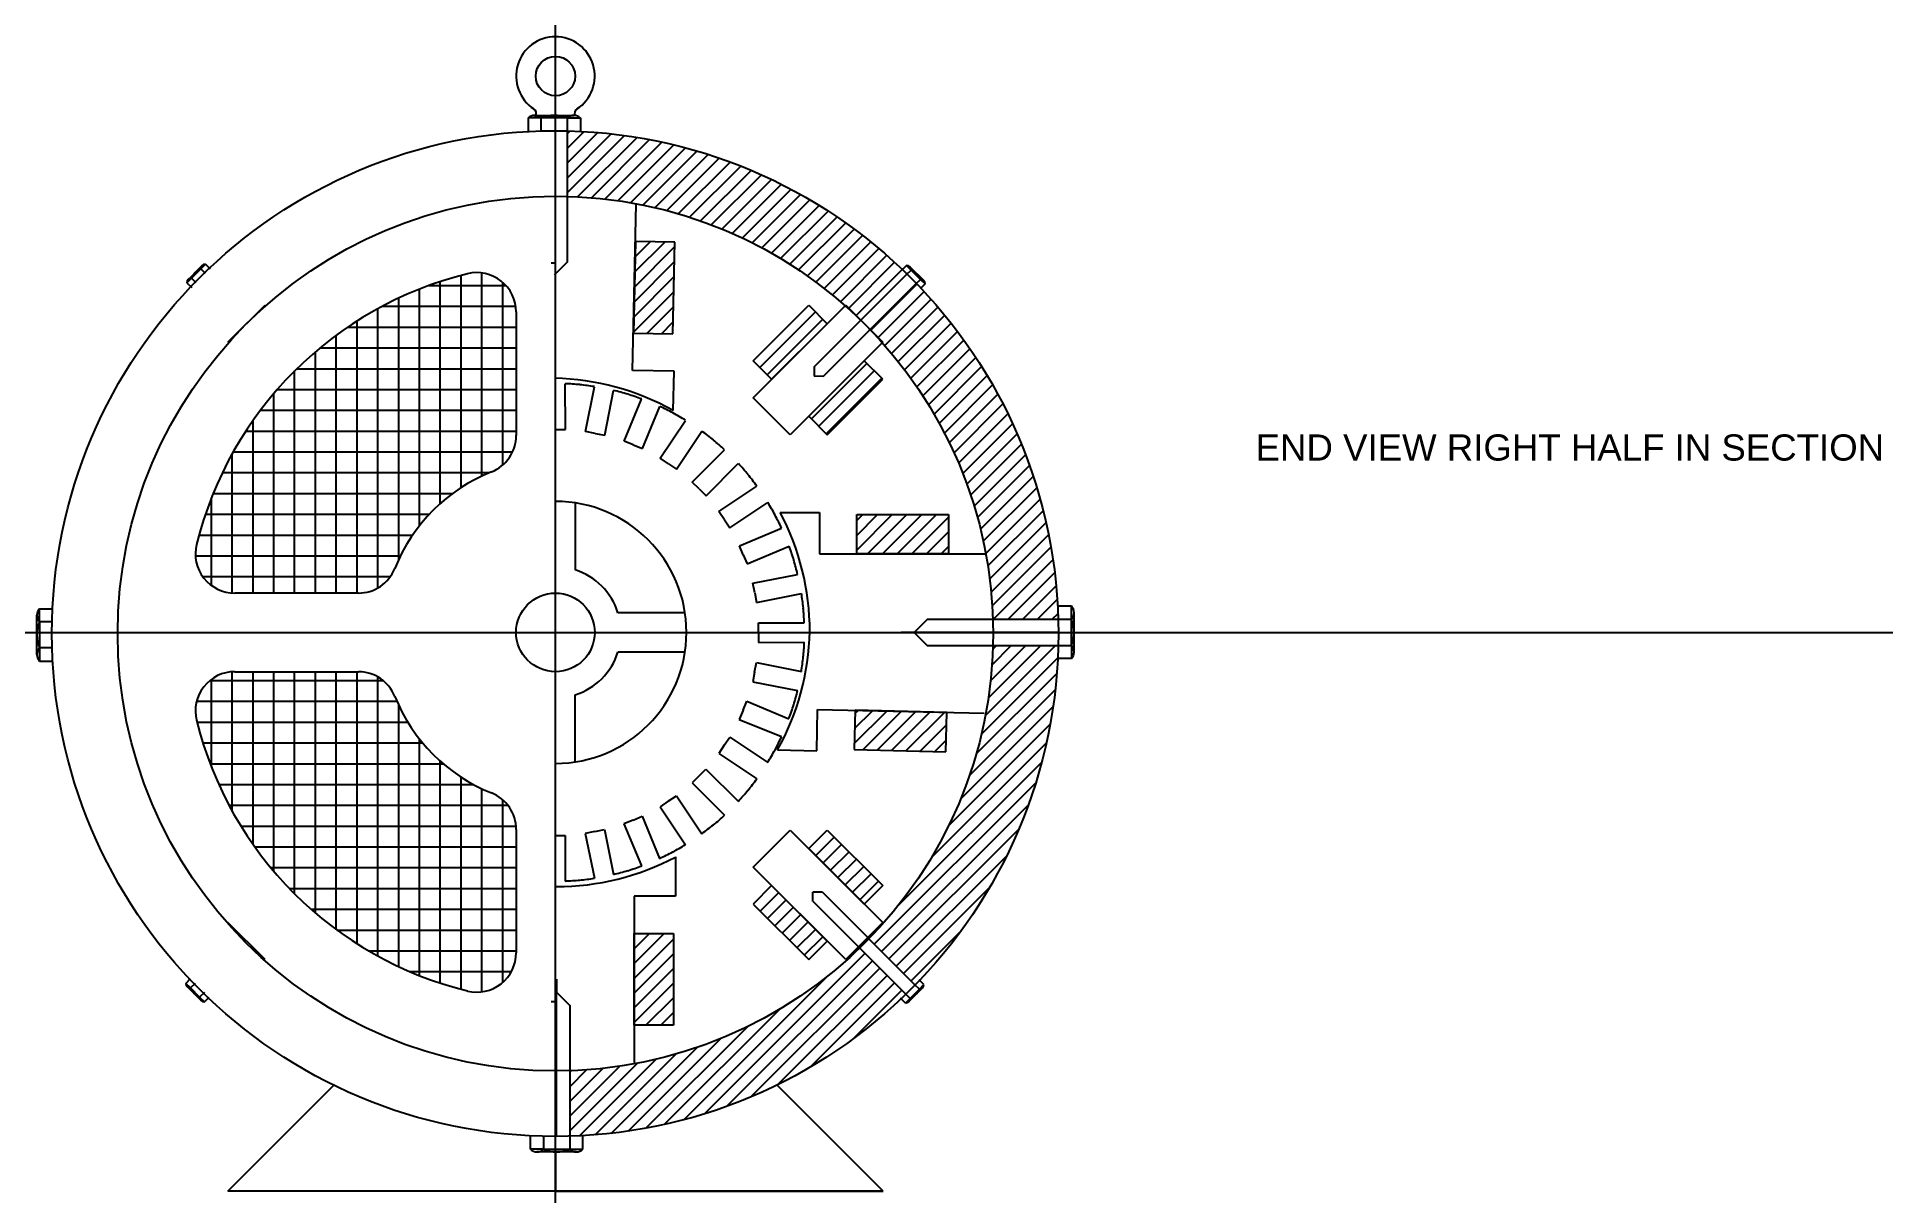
# Model space of a CAD drawing. Header units: centimetres. Extents: x 171 to 312, y 99 to 187.
import ezdxf

# ---------------------------------------------------------------- set-up
doc = ezdxf.new("R2010")
doc.units = ezdxf.units.CM
doc.styles.get("Standard").update_dxf_attribs({"font": 'arial_0.ttf'})

msp = doc.modelspace()

# ---------------------------------------------------------------- hatches: boundary and pattern name
h = msp.add_hatch()
h.set_pattern_fill('ANSI31', color=256, scale=0.25)
h.paths.add_polyline_path([(219.5, 171.58), (216.51, 171.64), (216.35, 164.65), (219.35, 164.58)])
h.paths.add_polyline_path([(231.14, 165.36), (229.73, 166.77), (225.49, 162.53), (226.9, 161.12)])
h.paths.add_polyline_path([(235.39, 161.12), (233.97, 162.53), (229.73, 158.29), (231.14, 156.87)])
h.paths.add_polyline_path([(240.39, 150.79), (233.39, 150.79), (233.39, 147.79), (240.39, 147.79)])
h.paths.add_polyline_path([(240.26, 135.68), (233.26, 135.84), (233.19, 132.84), (240.19, 132.68)])
h.paths.add_polyline_path([(231.14, 126.7), (229.73, 125.29), (233.97, 121.04), (235.39, 122.46)])
h.paths.add_polyline_path([(226.9, 122.46), (225.49, 121.04), (229.73, 116.8), (231.14, 118.22)])
h.paths.add_polyline_path([(219.4, 118.79), (216.4, 118.79), (216.4, 111.79), (219.4, 111.79)])
h.paths.add_polyline_path([(237.94, 168.44), (237.9, 168.4), (234.42, 164.91), (235.39, 163.94), (235.35, 163.91, -0.175454), (243.78, 142.79), (248.77, 142.79, 0.187649)])
h.paths.add_polyline_path([(211.31, 180.09), (211.31, 180.07), (211.31, 175.08, -0.175875), (232.51, 166.73), (232.56, 166.77), (233.7, 165.63), (237.2, 169.11), (237.24, 169.15, 0.189799)])
h.paths.add_polyline_path([(248.77, 140.79), (243.79, 140.79, -0.188404), (234.33, 118.39), (237.81, 114.9), (237.85, 114.86, 0.189737)])
h.paths.add_polyline_path([(237.14, 114.16), (233.62, 117.68, -0.186051), (211.49, 108.31), (211.49, 103.31, 0.187687)])
h = msp.add_hatch()
h.set_pattern_fill('NET', color=256, scale=0.5)
h.paths.add_polyline_path([(207.4, 166.26, 0.486533), (203.69, 169.17, 0.279413), (183.02, 148.5, 0.486533), (185.93, 144.79), (195.36, 144.79, 0.306934), (198.15, 146.68, -0.205745), (205.51, 154.04, 0.306934), (207.4, 156.83)])
h.paths.add_polyline_path([(205.51, 129.53, -0.205745), (198.15, 136.9, 0.306934), (195.36, 138.79), (185.93, 138.79, 0.486533), (183.02, 135.07, 0.279413), (203.69, 114.4, 0.486533), (207.4, 117.32), (207.4, 126.75, 0.306934)])

# ---------------------------------------------------------------- linework, layer by layer
for p, q in [((209.31, 181.07), (208.31, 181.07)), ((208.31, 181.07), (208.31, 180.03)), ((208.81, 181.27), (211.81, 181.27)), ((211.31, 181.07), (209.31, 181.07)), ((209.31, 180.07), (209.31, 181.07)), ((211.31, 180.07), (211.31, 181.07)), ((211.31, 181.07), (212.31, 181.07)), ((212.31, 181.07), (212.31, 180.03)), ((211.31, 170.06), (211.31, 180.07)), ((216.29, 161.8), (216.57, 174.49)), ((216.51, 171.64), (216.35, 164.65)), ((219.5, 171.58), (216.51, 171.64)), ((219.35, 164.58), (219.5, 171.58)), ((182.39, 168.74), (183.45, 169.8)), ((183.34, 169.55), (182.63, 168.84)), ((183.34, 169.55), (183.7, 169.9)), ((183.7, 169.2), (183.34, 169.55)), ((183.7, 169.9), (184.06, 169.54)), ((211.33, 170.08), (210.31, 169.08)), ((230.14, 162.08), (237.2, 169.11)), ((237.2, 169.81), (236.83, 169.45)), ((237.55, 169.46), (237.2, 169.81)), ((237.2, 169.11), (237.55, 169.46)), ((237.44, 169.71), (238.5, 168.65)), ((238.26, 168.75), (237.55, 169.46)), ((182.63, 168.84), (182.28, 168.49)), ((182.28, 168.49), (182.65, 168.12)), ((182.99, 168.49), (182.63, 168.84)), ((230.86, 161.36), (237.9, 168.4)), ((237.9, 168.4), (238.26, 168.75)), ((238.61, 168.4), (238.24, 168.03)), ((238.26, 168.75), (238.61, 168.4)), ((185.41, 163.94), (188.24, 166.77)), ((207.4, 166.26), (207.4, 156.83)), ((225.49, 162.53), (229.73, 166.77)), ((225.49, 159.7), (232.56, 166.77)), ((229.73, 166.77), (231.14, 165.36)), ((232.56, 166.77), (235.39, 163.94)), ((231.14, 165.36), (226.9, 161.12)), ((216.35, 164.65), (219.35, 164.58)), ((235.39, 163.94), (228.32, 156.87)), ((226.9, 161.12), (225.49, 162.53)), ((233.97, 162.53), (229.73, 158.29)), ((230.14, 162.06), (230.14, 161.35)), ((235.39, 161.12), (233.97, 162.53)), ((211.16, 157.29), (211.15, 160.78)), ((212.7, 157.13), (213.38, 160.55)), ((219.45, 161.73), (216.29, 161.8)), ((219.38, 158.73), (219.45, 161.73)), ((230.86, 161.34), (230.14, 161.35)), ((231.14, 156.87), (235.39, 161.12)), ((214.17, 156.84), (214.84, 160.27)), ((215.65, 156.39), (216.98, 159.61)), ((217.04, 155.82), (218.36, 159.05)), ((228.32, 156.87), (225.49, 159.7)), ((218.4, 155.09), (220.33, 157.98)), ((229.73, 158.29), (231.14, 156.87)), ((210.41, 157.29), (211.16, 157.29)), ((213.44, 156.99), (212.7, 157.13)), ((213.44, 156.99), (214.17, 156.84)), ((216.34, 156.1), (215.65, 156.39)), ((219.65, 154.26), (221.57, 157.16)), ((216.34, 156.1), (217.04, 155.82)), ((219.02, 154.67), (218.4, 155.09)), ((220.84, 153.27), (223.3, 155.73)), ((219.02, 154.67), (219.65, 154.26)), ((221.9, 152.21), (224.35, 154.69)), ((221.37, 152.74), (220.84, 153.27)), ((221.37, 152.74), (221.9, 152.21)), ((222.88, 151.01), (225.78, 152.95)), ((211.9, 151.67), (211.9, 146.56)), ((223.29, 150.39), (222.88, 151.01)), ((223.71, 149.77), (226.6, 151.72)), ((227.55, 150.95), (230.55, 150.95)), ((230.55, 150.95), (230.55, 147.79)), ((233.39, 150.79), (240.39, 150.79)), ((233.39, 147.79), (233.39, 150.79)), ((240.39, 150.79), (240.39, 147.79)), ((223.29, 150.39), (223.71, 149.77)), ((224.44, 148.4), (227.66, 149.74)), ((224.73, 147.71), (224.44, 148.4)), ((225.02, 147.02), (228.23, 148.37)), ((230.55, 147.79), (243.24, 147.79)), ((240.39, 147.79), (233.39, 147.79)), ((224.73, 147.71), (225.02, 147.02)), ((225.46, 145.54), (228.88, 146.22)), ((225.61, 144.8), (225.46, 145.54)), ((171.03, 142.6), (171.03, 143.6)), ((171.03, 143.6), (172.07, 143.6)), ((195.36, 144.79), (185.93, 144.79)), ((225.61, 144.8), (225.75, 144.07)), ((225.75, 144.07), (229.17, 144.76)), ((249.77, 143.79), (248.74, 143.79)), ((249.77, 142.79), (249.77, 143.79)), ((170.83, 140.1), (170.83, 143.1)), ((172.03, 142.6), (171.03, 142.6)), ((171.03, 142.6), (171.03, 140.6)), ((220.29, 143.29), (215.17, 143.29)), ((225.9, 141.78), (225.9, 142.53)), ((225.9, 142.53), (229.39, 142.53)), ((238.78, 142.8), (237.78, 141.79)), ((238.77, 142.79), (248.77, 142.79)), ((248.77, 142.79), (249.77, 142.79)), ((249.77, 140.79), (249.77, 142.79)), ((249.97, 143.29), (249.97, 140.29)), ((225.9, 141.78), (225.9, 141.03)), ((225.9, 141.03), (229.39, 141.04)), ((248.78, 141.79), (236.78, 141.79)), ((236.78, 141.79), (237.78, 141.79)), ((238.78, 140.77), (237.78, 141.79)), ((238.77, 140.79), (248.77, 140.79)), ((248.77, 140.79), (249.77, 140.79)), ((249.77, 140.79), (249.77, 139.79)), ((172.03, 140.6), (171.03, 140.6)), ((171.03, 140.6), (171.03, 139.6)), ((171.03, 139.6), (172.07, 139.6)), ((220.29, 140.29), (215.17, 140.29)), ((225.6, 138.75), (225.75, 139.49)), ((225.75, 139.49), (229.17, 138.81)), ((249.77, 139.79), (248.74, 139.79)), ((185.93, 138.79), (195.36, 138.79)), ((225.6, 138.75), (225.46, 138.02)), ((225.46, 138.02), (228.88, 137.35)), ((211.9, 131.9), (211.9, 137.02)), ((224.72, 135.85), (225, 136.54)), ((225, 136.54), (228.22, 135.2)), ((224.72, 135.85), (224.43, 135.15)), ((224.43, 135.15), (227.66, 133.83)), ((230.34, 132.74), (230.41, 135.9)), ((230.41, 135.9), (243.11, 135.62)), ((233.26, 135.84), (233.19, 132.84)), ((240.26, 135.68), (233.26, 135.84)), ((240.19, 132.68), (240.26, 135.68)), ((223.28, 133.17), (223.7, 133.79)), ((223.7, 133.79), (226.6, 131.85)), ((223.28, 133.17), (222.87, 132.54)), ((222.87, 132.54), (225.78, 130.62)), ((227.34, 132.81), (230.34, 132.74)), ((233.19, 132.84), (240.19, 132.68)), ((221.35, 130.82), (221.88, 131.35)), ((221.88, 131.35), (224.35, 128.89)), ((221.35, 130.82), (220.83, 130.29)), ((220.83, 130.29), (223.3, 127.83)), ((219, 128.89), (218.38, 128.47)), ((218.38, 128.47), (220.33, 125.58)), ((219, 128.89), (219.63, 129.31)), ((219.63, 129.31), (221.56, 126.41)), ((207.4, 126.75), (207.4, 117.32)), ((213.41, 126.58), (214.15, 126.73)), ((214.15, 126.73), (214.83, 123.31)), ((216.32, 127.46), (215.63, 127.17)), ((215.63, 127.17), (216.98, 123.96)), ((216.32, 127.46), (217.02, 127.75)), ((217.02, 127.75), (218.35, 124.53)), ((225.49, 123.87), (228.32, 126.7)), ((228.32, 126.7), (235.39, 119.63)), ((229.73, 125.29), (231.14, 126.7)), ((231.14, 126.7), (235.39, 122.46)), ((210.39, 126.29), (211.14, 126.29)), ((211.14, 126.29), (211.14, 122.8)), ((213.41, 126.58), (212.68, 126.43)), ((212.68, 126.43), (213.38, 123.02)), ((233.97, 121.04), (229.73, 125.29)), ((219.56, 124.64), (219.56, 121.64)), ((232.56, 116.8), (225.49, 123.87)), ((226.9, 122.46), (225.49, 121.04)), ((231.14, 118.22), (226.9, 122.46)), ((235.39, 122.46), (233.97, 121.04)), ((216.4, 121.64), (216.4, 108.95)), ((219.56, 121.64), (216.4, 121.64)), ((225.49, 121.04), (229.73, 116.8)), ((230.77, 121.96), (230.05, 121.95)), ((230.05, 121.24), (230.05, 121.95)), ((230.06, 121.24), (237.11, 114.19)), ((230.78, 121.95), (237.81, 114.9)), ((188.24, 116.8), (185.41, 119.63)), ((235.39, 119.63), (232.56, 116.8)), ((216.4, 111.79), (216.4, 118.79)), ((216.4, 118.79), (219.4, 118.79)), ((219.4, 118.79), (219.4, 111.79)), ((229.73, 116.8), (231.14, 118.22)), ((182.19, 114.99), (182.56, 115.36)), ((182.55, 114.64), (182.19, 114.99)), ((183.36, 113.68), (182.3, 114.74)), ((182.9, 114.99), (182.55, 114.64)), ((182.55, 114.64), (183.25, 113.93)), ((183.61, 114.28), (183.25, 113.93)), ((210.49, 103.31), (210.49, 115.31)), ((210.49, 115.31), (210.49, 114.31)), ((211.51, 113.31), (210.49, 114.31)), ((237.11, 114.19), (237.46, 113.84)), ((238.41, 114.65), (237.35, 113.59)), ((237.46, 113.84), (238.17, 114.55)), ((237.81, 114.9), (238.17, 114.55)), ((238.52, 114.9), (238.15, 115.27)), ((238.17, 114.55), (238.52, 114.9)), ((183.25, 113.93), (183.61, 113.57)), ((183.61, 113.57), (183.97, 113.94)), ((211.49, 113.33), (211.49, 103.32)), ((237.11, 113.49), (236.74, 113.85)), ((237.46, 113.84), (237.11, 113.49)), ((219.4, 111.79), (216.4, 111.79)), ((185.4, 99.12), (193.49, 107.21)), ((235.4, 99.12), (227.31, 107.21)), ((208.49, 102.32), (208.49, 103.36)), ((209.49, 103.32), (209.49, 102.32)), ((211.49, 103.32), (211.49, 102.32)), ((212.49, 102.32), (212.49, 103.36)), ((209.49, 102.32), (208.49, 102.32)), ((211.99, 102.12), (208.99, 102.12)), ((209.49, 102.32), (211.49, 102.32)), ((210.4, 102.12), (210.4, 99.12)), ((211.49, 102.32), (212.49, 102.32)), ((235.4, 99.12), (185.4, 99.12)), ((210.4, 99.12), (235.4, 99.12))]:
    msp.add_line(p, q)
for direction in [(0, 1), (1, 0)]:
    msp.add_xline((210.4, 141.79), direction)
for centre, radius in [((210.4, 184.27), 1.5), ((210.38, 141.7), 38.4), ((210.4, 141.7), 33.4), ((210.4, 141.79), 3)]:
    msp.add_circle(centre, radius)
for centre, radius, start, end in [((210.4, 184.27), 3, 303.1786, 236.8214), ((208.53, 181.41), 0.412, 338.2446, 56.8214), ((212.27, 181.41), 0.412, 123.1786, 201.7554), ((208.81, 180.54), 0.725, 46.3972, 133.6028), ((210.31, 178.67), 2.6, 67.3801, 112.6199), ((211.81, 180.54), 0.725, 46.3972, 133.6028), ((183.84, 168.35), 1.3, 112.3801, 157.6199), ((210.4, 141.79), 28.19, 103.7778, 166.2222), ((183.7, 169.54), 0.363, 91.3972, 178.6028), ((204.4, 166.26), 3, 0, 103.7778), ((210.4, 141.79), 28.19, 90, 90.665), ((237.19, 169.45), 0.363, 1.3972, 88.6028), ((237.05, 168.26), 1.3, 22.3801, 67.6199), ((182.64, 168.48), 0.363, 91.3972, 178.6028), ((238.25, 168.39), 0.363, 1.3972, 88.6028), ((209.9, 141.73), 19.47, 60.867, 88.7226), ((210.49, 141.79), 19, 84.639, 88.0336), ((210.4, 141.79), 19, 80.9804, 84.375), ((210.49, 141.77), 19, 73.389, 76.7836), ((210.4, 141.79), 19, 69.7304, 73.125), ((210.49, 141.75), 19, 62.139, 65.5336), ((210.4, 141.79), 19, 58.4804, 61.875), ((204.4, 156.83), 3, 291.7478, 0), ((210.48, 141.74), 19, 50.889, 54.2836), ((210.4, 141.79), 19, 47.2304, 50.625), ((210.4, 141.79), 13.19, 111.7478, 158.2522), ((210.47, 141.72), 19, 39.639, 43.0336), ((210.4, 141.79), 19, 35.9804, 39.375), ((210.4, 141.79), 10, 270, 90), ((210.45, 141.71), 19, 28.389, 31.7836), ((210.4, 141.79), 19, 24.7304, 28.125), ((210.34, 141.85), 19.47, 0, 27.8556), ((185.93, 147.79), 3, 166.2222, 270), ((210.44, 141.7), 19, 17.139, 20.5336), ((195.36, 147.79), 3, 270, 338.2522), ((210.4, 141.79), 5, 17.4576, 72.5424), ((210.4, 141.79), 19, 13.4804, 16.875), ((171.56, 143.1), 0.725, 136.3972, 223.6028), ((210.42, 141.7), 19, 5.889, 9.2836), ((210.4, 141.79), 19, 2.2304, 5.625), ((249.25, 143.29), 0.725, 316.3972, 43.6028), ((173.43, 141.6), 2.6, 157.3801, 202.6199), ((247.37, 141.79), 2.6, 337.3801, 22.6199), ((210.34, 142.29), 19.47, 330.867, 358.7226), ((210.4, 141.69), 19, 354.639, 358.0336), ((249.25, 140.29), 0.725, 316.3972, 43.6028), ((171.56, 140.1), 0.725, 136.3972, 223.6028), ((210.4, 141.79), 5, 287.4576, 342.5424), ((210.4, 141.79), 19, 350.9804, 354.375), ((185.93, 135.79), 3, 90, 193.7778), ((195.36, 135.79), 3, 21.7478, 90), ((210.4, 141.79), 13.19, 201.7478, 248.2522), ((210.38, 141.7), 19, 343.389, 346.7836), ((210.4, 141.79), 19, 339.7304, 343.125), ((210.4, 141.79), 28.19, 193.7778, 256.2222), ((210.37, 141.7), 19, 332.139, 335.5336), ((210.4, 141.79), 19, 328.4804, 331.875), ((204.4, 126.75), 3, 0, 68.2522), ((210.4, 141.79), 19, 317.2304, 320.625), ((210.35, 141.71), 19, 320.889, 324.2836), ((210.4, 141.79), 19, 305.9804, 309.375), ((210.34, 141.72), 19, 309.639, 313.0336), ((210.32, 141.74), 19, 298.389, 301.7836), ((210.47, 141.85), 19.47, 270, 297.8556), ((210.32, 141.75), 19, 287.139, 290.5336), ((210.4, 141.79), 19, 294.7304, 298.125), ((210.4, 141.79), 19, 272.2304, 275.625), ((210.31, 141.77), 19, 275.889, 279.2836), ((210.4, 141.79), 19, 283.4804, 286.875), ((204.4, 117.32), 3, 256.2222, 0), ((182.55, 115), 0.363, 181.3972, 268.6028), ((183.75, 115.13), 1.3, 202.3801, 247.6199), ((236.97, 115.04), 1.3, 292.3801, 337.6199), ((238.16, 114.91), 0.363, 271.3972, 358.6028), ((183.62, 113.94), 0.363, 181.3972, 268.6028), ((210.4, 141.79), 28.19, 269.335, 270), ((237.1, 113.85), 0.363, 271.3972, 358.6028), ((208.99, 102.85), 0.725, 226.3972, 313.6028), ((210.49, 104.72), 2.6, 247.3801, 292.6199), ((211.99, 102.85), 0.725, 226.3972, 313.6028)]:
    msp.add_arc(centre, radius, start, end)

# ---------------------------------------------------------------- texts
msp.add_text('END VIEW RIGHT HALF IN SECTION', height=2).set_placement((263.83, 154.91))

doc.saveas('drawing.dxf')
